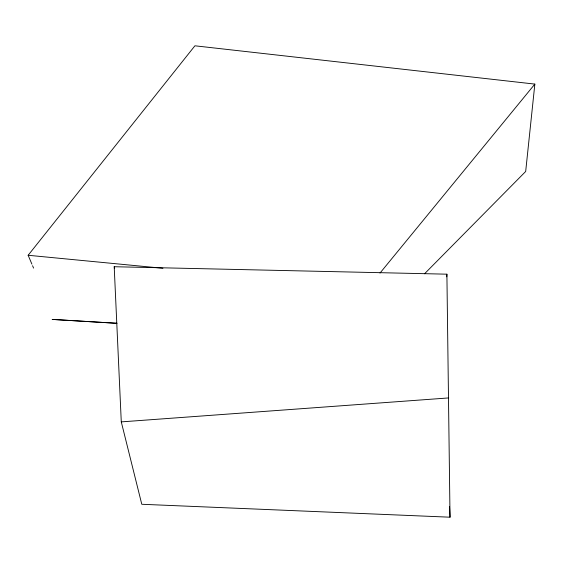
<?xml version="1.0" encoding="UTF-8"?>
<svg xmlns="http://www.w3.org/2000/svg" width="563" height="563" viewBox="0 0 563 563"><rect width="100%" height="100%" fill="white"/><g stroke="black" fill="none" stroke-linecap="round" stroke-linejoin="round"><path stroke-width="0.84" d="M446.748 276.806L446.895 274.181L114.205 266.728L121.277 421.884L141.785 504.272L450.027 517.2L446.895 274.181M31.887 264.096L28.15 255.271L194.918 45.8L534.85 84.098L525.68 171.476L424.544 273.78M379.997 273.076L534.85 84.098M121.277 421.884L448.732 397.921M116.998 323.275L52.155 319.411L116.731 323.303M28.15 255.271L162.939 268.277M32.563 265.708L33.583 268.115M114.205 266.728L114.676 268.41M449.57 506.707L450.027 517.2"/></g></svg>
